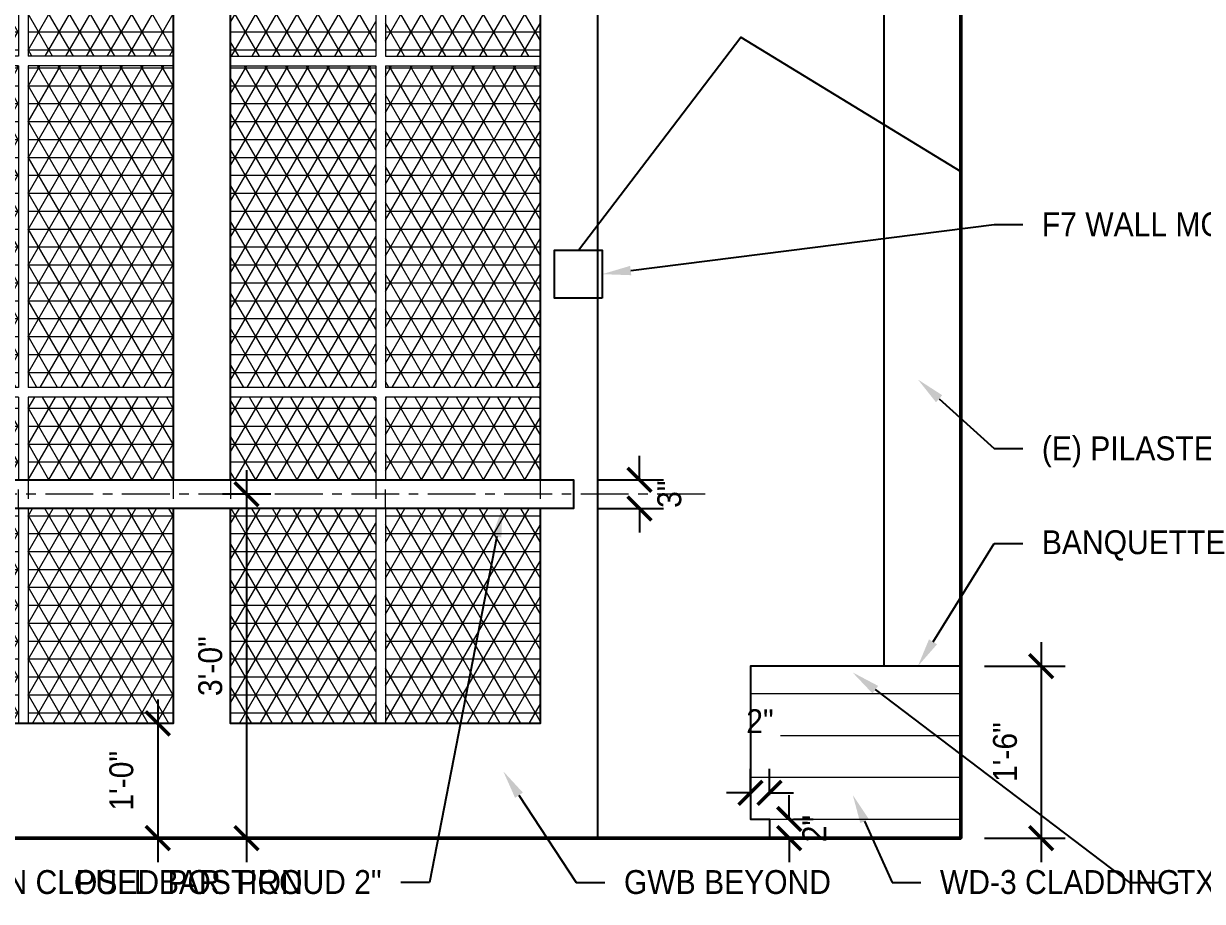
# Model space of a CAD drawing. Header units: inches. Extents: x -3027 to 6920, y -6604 to 320.
# Drawn here: x 902.5 to 1025.8, y -5406.6 to -5314.7 of the extents above; entities that cross this region are included whole.
import ezdxf
from ezdxf import colors
from ezdxf.entities.mleader import LeaderData, LeaderLine
from ezdxf.math import Vec2, Vec3

# ---------------------------------------------------------------- set-up
doc = ezdxf.new("R2010")
doc.units = ezdxf.units.IN
doc.header["$LTSCALE"] = 4
doc.header["$MEASUREMENT"] = 0
doc.header["$PDMODE"] = 35
doc.header["$PDSIZE"] = -5
doc.linetypes.add('CENTER', pattern=[2, 1.25, -0.25, 0.25, -0.25])
doc.linetypes.add('DASHED', pattern=[0.75, 0.5, -0.25])
doc.layers.get('0').update_dxf_attribs({"linetype": 'CONTINUOUS'})
doc.layers.get('Defpoints').update_dxf_attribs({"linetype": 'CONTINUOUS'})
for name, color, linetype, lineweight in [('A-ELEV-2', 5, 'CONTINUOUS', 25), ('A-ELEV-BYND', 9, 'DASHED', 9), ('A-ELEV-CUT', 3, 'CONTINUOUS', 50), ('A-ELEV-HTCH', 40, 'CONTINUOUS', 9), ('A-NOTE-CL', 8, 'CENTER', 15), ('A-NOTE-DIM', 8, 'CONTINUOUS', 15), ('A-NOTE-REF', 8, 'CONTINUOUS', 15), ('A-SHBD-NOTE', 8, 'CONTINUOUS', 15)]:
    doc.layers.add(name, color=color, linetype=linetype, lineweight=lineweight)
doc.styles.add('ANNOT-SM', font='swisse.ttf', dxfattribs={"width": 0.9, "height": 0.078125})
doc.dimstyles.new('DIM-ANNOT', dxfattribs={"dimtxt": 0.078125, "dimasz": 0.078125, "dimexe": 0.078125, "dimexo": 0.078125, "dimgap": 0.078125, "dimtad": 1, "dimzin": 11, "dimdsep": 46, "dimlunit": 4, "dimtxsty": 'ANNOT-SM', "dimblk1": 'ARCHTICK', "dimblk2": 'ARCHTICK', "dimsah": 1, "dimcen": 0, "dimdle": 0.078125, "dimclrd": 8, "dimclre": 8, "dimclrt": 8, "dimadec": 0, "dimazin": 0, "dimtfac": 4, "dimtofl": 0, "dimtmove": 2, "dimatfit": 3, "dimfxl": 1, "dimfrac": 2, "dimtzin": 0, "dimarcsym": 0})

# ---------------------------------------------------------------- blocks, each defined once
blk = doc.blocks.new('_ARCHTICK')
at = {"color": 0, "linetype": 'ByBlock', "const_width": 0.15}
blk.add_lwpolyline([(-0.5, -0.5), (0.5, 0.5)], dxfattribs=at)
blk = doc.blocks.new('*D225')
at = {"layer": 'A-NOTE-DIM', "color": 8, "lineweight": -2, "transparency": 16777216}
for p, q in [((1008.92, -5379.5), (1008.92, -5402.5)), ((1003, -5382), (1011.42, -5382)), ((1003, -5400), (1011.42, -5400))]:
    blk.add_line(p, q, dxfattribs=at)
at = {"layer": 'Defpoints', "color": 0, "transparency": 16777216}
for p in [(1000.5, -5382), (1000.5, -5400), (1008.92, -5400)]:
    blk.add_point(p, dxfattribs=at)
at = {"layer": 'A-NOTE-DIM', "color": 8, "lineweight": -2, "transparency": 16777216, "xscale": 2.5, "yscale": 2.5, "zscale": 2.5}
for p, rotation in [((1008.92, -5382), 90), ((1008.92, -5400), 270)]:
    blk.add_blockref('_ARCHTICK', p, dxfattribs=dict(at, rotation=rotation))
at = {"layer": 'A-NOTE-DIM', "color": 8, "transparency": 16777216, "insert": (1005.14, -5391), "char_height": 2.5, "attachment_point": 5, "rotation": 90, "style": 'ANNOT-SM'}
blk.add_mtext('1\'-6" ', dxfattribs=at)
blk = doc.blocks.new('*D226')
at = {"layer": 'A-NOTE-DIM', "color": 8, "lineweight": -2, "transparency": 16777216}
for p, q in [((982.56, -5398), (982.56, -5395.5)), ((983, -5398), (985.06, -5398)), ((982.56, -5400), (982.56, -5402.5)), ((983, -5400), (985.06, -5400))]:
    blk.add_line(p, q, dxfattribs=at)
at = {"layer": 'Defpoints', "color": 0, "transparency": 16777216}
for p in [(980.5, -5398), (980.5, -5400), (982.56, -5400)]:
    blk.add_point(p, dxfattribs=at)
at = {"layer": 'A-NOTE-DIM', "color": 8, "lineweight": -2, "transparency": 16777216, "xscale": 2.5, "yscale": 2.5, "zscale": 2.5}
for p, rotation in [((982.56, -5398), 270), ((982.56, -5400), 90)]:
    blk.add_blockref('_ARCHTICK', p, dxfattribs=dict(at, rotation=rotation))
at = {"layer": 'A-NOTE-DIM', "color": 8, "transparency": 16777216, "insert": (985.18, -5399), "char_height": 2.5, "attachment_point": 5, "rotation": 90, "style": 'ANNOT-SM'}
blk.add_mtext('2" ', dxfattribs=at)
blk = doc.blocks.new('*D227')
at = {"layer": 'A-NOTE-DIM', "color": 8, "lineweight": -2, "transparency": 16777216}
for p, q in [((978.5, -5395.5), (978.5, -5392.76)), ((980.5, -5395.5), (980.5, -5392.76)), ((978.5, -5395.26), (976, -5395.26)), ((980.5, -5395.26), (983, -5395.26))]:
    blk.add_line(p, q, dxfattribs=at)
at = {"layer": 'Defpoints', "color": 0, "transparency": 16777216}
for p in [(978.5, -5395.26), (978.5, -5398), (980.5, -5398)]:
    blk.add_point(p, dxfattribs=at)
at = {"layer": 'A-NOTE-DIM', "color": 8, "lineweight": -2, "transparency": 16777216, "xscale": 2.5, "yscale": 2.5, "zscale": 2.5}
blk.add_blockref('_ARCHTICK', (978.5, -5395.26), dxfattribs=at)
at = {"layer": 'A-NOTE-DIM', "color": 8, "lineweight": -2, "transparency": 16777216, "xscale": 2.5, "yscale": 2.5, "zscale": 2.5, "rotation": 180}
blk.add_blockref('_ARCHTICK', (980.5, -5395.26), dxfattribs=at)
at = {"layer": 'A-NOTE-DIM', "color": 8, "transparency": 16777216, "insert": (979.5, -5387.76), "char_height": 2.5, "attachment_point": 5, "style": 'ANNOT-SM'}
blk.add_mtext('2" ', dxfattribs=at)
blk = doc.blocks.new('single industrial slider')
at = {"layer": 'A-ELEV-HTCH'}
h = blk.add_hatch(dxfattribs=at)
h.set_pattern_fill('NET3', color=256, scale=15)
h.set_pattern_definition([(0, (-222.8777, 5400), (0, 1.875), []), (60, (-222.8777, 5400), (-1.6237976, 0.9375), []), (120, (-222.8777, 5400), (-1.6237976, -0.9375), [])])
h.paths.add_polyline_path([(19.19, 81.83), (35.38, 81.83), (35.38, 116), (19.19, 116)])
h.paths.add_polyline_path([(18.19, 116), (3, 116), (3, 81.83), (18.19, 81.83)])
h.paths.add_polyline_path([(-18.19, 81.83), (-3, 81.83), (-3, 116), (-18.19, 116)])
h.paths.add_polyline_path([(-35.38, 81.83), (-19.19, 81.83), (-19.19, 116), (-35.38, 116)])
h.paths.add_polyline_path([(-19.19, 80.83), (-35.38, 80.83), (-35.38, 47.17), (-19.19, 47.17)])
h.paths.add_polyline_path([(-18.19, 47.17), (-3, 47.17), (-3, 80.83), (-18.19, 80.83)])
h.paths.add_polyline_path([(3, 47.17), (18.19, 47.17), (18.19, 80.83), (3, 80.83)])
h.paths.add_polyline_path([(35.38, 80.83), (19.19, 80.83), (19.19, 47.17), (35.38, 47.17)])
h.paths.add_polyline_path([(19.19, 46.17), (19.19, 37.5), (35.38, 37.5), (35.38, 46.17)])
h.paths.add_polyline_path([(18.19, 37.5), (18.19, 46.17), (3, 46.17), (3, 37.5)])
h.paths.add_polyline_path([(3, 34.5), (3, 12), (18.19, 12), (18.19, 34.5)])
h.paths.add_polyline_path([(19.19, 34.5), (19.19, 12), (35.38, 12), (35.38, 34.5)])
h.paths.add_polyline_path([(-3, 34.5), (-18.19, 34.5), (-18.19, 12), (-3, 12)])
h.paths.add_polyline_path([(-18.19, 46.17), (-18.19, 37.5), (-3, 37.5), (-3, 46.17)])
h.paths.add_polyline_path([(-19.19, 37.5), (-19.19, 46.17), (-35.38, 46.17), (-35.38, 37.5)])
h.paths.add_polyline_path([(-19.19, 34.5), (-35.38, 34.5), (-35.38, 12), (-19.19, 12)])
at = {"layer": 'A-ELEV-2'}
for points in [[(41.38, 0), (-41.38, 0), (-41.38, 122), (41.38, 122)], [(-36.88, 64.4), (-36.88, 37.5), (38.88, 37.5), (38.88, 34.5), (-39.88, 34.5), (-39.88, 64.4)]]:
    blk.add_lwpolyline(points, close=True, dxfattribs=at)
for points in [[(-35.38, 37.5), (-35.38, 116), (-3, 116)], [(-3, 116), (-3, 37.5)], [(3, 116), (35.38, 116), (35.38, 37.5)], [(3, 37.5), (3, 116)], [(-3, 34.5), (-3, 12), (-35.38, 12), (-35.38, 34.5)], [(35.38, 34.5), (35.38, 12), (3, 12), (3, 34.5)]]:
    blk.add_lwpolyline(points, dxfattribs=at)
at = {"layer": 'A-ELEV-BYND'}
for p, q in [((-35.38, 37.5), (-35.38, 34.5)), ((-19.19, 34.5), (-19.19, 37.5)), ((-18.19, 37.5), (-18.19, 34.5)), ((-3, 37.5), (-3, 34.5)), ((3, 37.5), (3, 34.5)), ((18.19, 37.5), (18.19, 34.5)), ((19.19, 34.5), (19.19, 37.5)), ((35.38, 37.5), (35.38, 34.5))]:
    blk.add_line(p, q, dxfattribs=at)
for centre in [(-38.38, 124), (0, 124), (38.38, 124)]:
    blk.add_circle(centre, 1, dxfattribs=at)
at = {"layer": 'A-SHBD-NOTE'}
for p, q in [((-19.19, 116), (-19.19, 81.83)), ((-18.19, 116), (-18.19, 81.83)), ((18.19, 116), (18.19, 81.83)), ((19.19, 116), (19.19, 81.83)), ((-19.19, 81.83), (-35.38, 81.83)), ((-3, 81.83), (-18.19, 81.83)), ((3, 81.83), (18.19, 81.83)), ((19.19, 81.83), (35.38, 81.83)), ((-19.19, 80.83), (-35.38, 80.83)), ((-19.19, 80.83), (-19.19, 47.17)), ((-18.19, 80.83), (-18.19, 47.17)), ((-3, 80.83), (-18.19, 80.83)), ((3, 80.83), (18.19, 80.83)), ((18.19, 80.83), (18.19, 47.17)), ((19.19, 80.83), (19.19, 47.17)), ((19.19, 80.83), (35.38, 80.83)), ((-19.19, 47.17), (-35.38, 47.17)), ((-3, 47.17), (-18.19, 47.17)), ((18.19, 47.17), (3, 47.17)), ((35.38, 47.17), (19.19, 47.17)), ((-19.19, 46.17), (-35.38, 46.17)), ((-19.19, 46.17), (-19.19, 37.5)), ((-18.19, 46.17), (-18.19, 37.5)), ((-3, 46.17), (-18.19, 46.17)), ((18.19, 46.17), (3, 46.17)), ((18.19, 46.17), (18.19, 37.5)), ((19.19, 46.17), (19.19, 37.5)), ((35.38, 46.17), (19.19, 46.17)), ((-19.19, 34.5), (-19.19, 12)), ((-18.19, 34.5), (-18.19, 12)), ((18.19, 34.5), (18.19, 12)), ((19.19, 34.5), (19.19, 12))]:
    blk.add_line(p, q, dxfattribs=at)
for points in [[(-36.88, 126), (-36.88, 108), (-39.88, 108), (-39.88, 126)], [(1.5, 126), (1.5, 108), (-1.5, 108), (-1.5, 126)], [(36.88, 126), (36.88, 108), (39.88, 108), (39.88, 126)]]:
    blk.add_lwpolyline(points, close=True, dxfattribs=at)
blk = doc.blocks.new('*D232')
at = {"layer": 'A-NOTE-DIM', "color": 8, "lineweight": -2, "transparency": 16777216}
for p, q in [((916.5, -5385.5), (916.5, -5402.5)), ((915.63, -5388), (914, -5388)), ((915.63, -5400), (914, -5400))]:
    blk.add_line(p, q, dxfattribs=at)
at = {"layer": 'Defpoints', "color": 0, "transparency": 16777216}
for p in [(918.13, -5388), (916.5, -5400), (918.13, -5400)]:
    blk.add_point(p, dxfattribs=at)
at = {"layer": 'A-NOTE-DIM', "color": 8, "lineweight": -2, "transparency": 16777216, "xscale": 2.5, "yscale": 2.5, "zscale": 2.5}
for p, rotation in [((916.5, -5388), 90), ((916.5, -5400), 270)]:
    blk.add_blockref('_ARCHTICK', p, dxfattribs=dict(at, rotation=rotation))
at = {"layer": 'A-NOTE-DIM', "color": 8, "transparency": 16777216, "insert": (912.71, -5394), "char_height": 2.5, "attachment_point": 5, "rotation": 90, "style": 'ANNOT-SM'}
blk.add_mtext('1\'-0" ', dxfattribs=at)
blk = doc.blocks.new('*D237')
at = {"layer": 'A-NOTE-DIM', "color": 8, "lineweight": -2, "transparency": 16777216}
for p, q in [((925.79, -5361.5), (925.79, -5402.5)), ((928.35, -5364), (923.29, -5364)), ((928.35, -5400), (923.29, -5400))]:
    blk.add_line(p, q, dxfattribs=at)
at = {"layer": 'Defpoints', "color": 0, "transparency": 16777216}
for p in [(930.85, -5364), (925.79, -5400), (930.85, -5400)]:
    blk.add_point(p, dxfattribs=at)
at = {"layer": 'A-NOTE-DIM', "color": 8, "lineweight": -2, "transparency": 16777216, "xscale": 2.5, "yscale": 2.5, "zscale": 2.5}
for p, rotation in [((925.79, -5364), 90), ((925.79, -5400), 270)]:
    blk.add_blockref('_ARCHTICK', p, dxfattribs=dict(at, rotation=rotation))
at = {"layer": 'A-NOTE-DIM', "color": 8, "transparency": 16777216, "insert": (922.01, -5382), "char_height": 2.5, "attachment_point": 5, "rotation": 90, "style": 'ANNOT-SM'}
blk.add_mtext('3\'-0" ', dxfattribs=at)
blk = doc.blocks.new('*D242')
at = {"layer": 'A-NOTE-DIM', "color": 8, "lineweight": -2, "transparency": 16777216}
for p, q in [((966.89, -5362.5), (966.89, -5360)), ((962.5, -5362.5), (969.39, -5362.5)), ((962.5, -5365.5), (969.39, -5365.5)), ((966.89, -5365.5), (966.89, -5368))]:
    blk.add_line(p, q, dxfattribs=at)
at = {"layer": 'Defpoints', "color": 0, "transparency": 16777216}
for p in [(960, -5362.5), (966.89, -5362.5), (960, -5365.5)]:
    blk.add_point(p, dxfattribs=at)
at = {"layer": 'A-NOTE-DIM', "color": 8, "lineweight": -2, "transparency": 16777216, "xscale": 2.5, "yscale": 2.5, "zscale": 2.5}
for p, rotation in [((966.89, -5362.5), 270), ((966.89, -5365.5), 90)]:
    blk.add_blockref('_ARCHTICK', p, dxfattribs=dict(at, rotation=rotation))
at = {"layer": 'A-NOTE-DIM', "color": 8, "transparency": 16777216, "insert": (970.03, -5364), "char_height": 2.5, "attachment_point": 5, "rotation": 90, "style": 'ANNOT-SM'}
blk.add_mtext('3" ', dxfattribs=at)

msp = doc.modelspace()

# ---------------------------------------------------------------- hatches: boundary and pattern name
at = {"layer": 'A-ELEV-HTCH'}
h = msp.add_hatch(dxfattribs=at)
h.set_pattern_fill('ANSI31', color=256, scale=35, angle=315)
h.set_pattern_definition([(0, (1895.791, -5398), (1e-15, 4.375), [])])
h.paths.add_polyline_path([(1000.5002, -5382), (978.5002, -5382), (978.5002, -5398), (980.5002, -5398), (980.5002, -5400), (1000.5002, -5400)])
h.paths.add_polyline_path([(978.5002, -5385.08203), (978.5002, -5390.45475), (981.63129, -5390.45475), (981.63129, -5385.08203)])

# ---------------------------------------------------------------- linework, layer by layer
at = {"layer": 'A-ELEV-2'}
msp.add_line((992.5002, -5382), (992.5002, -5256), dxfattribs=at)
for points in [[(960.5002, -5338.47121), (977.48019, -5316.15354), (1000.5002, -5330.21605)], [(1000.5002, -5382), (978.5002, -5382), (978.5002, -5398), (980.5002, -5398), (980.5002, -5400), (1000.5002, -5400), (1000.5002, -5382)]]:
    msp.add_lwpolyline(points, dxfattribs=at)
msp.add_lwpolyline([(963.0002, -5343.47121), (958.0002, -5343.47121), (958.0002, -5338.47121), (963.0002, -5338.47121)], close=True, dxfattribs=at)
at = {"layer": 'A-ELEV-CUT'}
msp.add_lwpolyline([(783.89222, -5256), (1000.5002, -5256), (1000.5002, -5400), (783.89222, -5400)], dxfattribs=at)
at = {"layer": 'A-NOTE-CL'}
msp.add_line((973.75536, -5364), (870.91811, -5364), dxfattribs=at)

# ---------------------------------------------------------------- block references
msp.add_blockref('single industrial slider', (921.1252, -5400))

# ---------------------------------------------------------------- dimensions: what is measured, and where the dimension line sits
at = {"layer": 'A-NOTE-DIM'}
for base, p1, p2, picture, middle in [((966.88767, -5362.5), (960.0002, -5365.5), (960.0002, -5362.5), '*D242', (970.02612, -5364)), ((982.56025, -5400), (980.5002, -5398), (980.5002, -5400), '*D226', (985.18121, -5399))]:
    dim = msp.add_linear_dim(base=base, p1=p1, p2=p2, angle=90, dimstyle='DIM-ANNOT', override={"dimpost": ' '}, dxfattribs=at)
    dim.commit()
    dim.dimension.update_dxf_attribs({"geometry": picture, "text_midpoint": middle, "dimtype": 160})
for base, p1, p2, angle, picture, middle in [((925.79297, -5400), (930.85118, -5364), (930.85118, -5400), 90, '*D237', (922.01001, -5382)), ((1008.92073, -5400), (1000.5002, -5382), (1000.5002, -5400), 90, '*D225', (1005.13608, -5391)), ((916.49716, -5400), (918.1252, -5388), (918.1252, -5400), 90, '*D232', (912.7142, -5394)), ((978.5002, -5395.26332), (980.5002, -5398), (978.5002, -5398), 180, '*D227', (979.5002, -5387.76332))]:
    dim = msp.add_linear_dim(base=base, p1=p1, p2=p2, angle=angle, dimstyle='DIM-ANNOT', override={"dimpost": ' '}, dxfattribs=at)
    dim.commit()
    dim.dimension.update_dxf_attribs({"geometry": picture, "text_midpoint": middle})

# ---------------------------------------------------------------- leaders
at = {"layer": 'A-NOTE-REF'}
ml = msp.add_multileader_mtext('Standard', dxfattribs=at)
ml.set_content('F7 WALL MOUNTED ARM FIXTURE', color=256, style='ANNOT-SM')
ml.set_leader_properties()
ml.build(insert=Vec2(0, 0))
ml.multileader.update_dxf_attribs({"dogleg_length": 0.09375, "arrow_head_size": 3, "scale": 32})
ctx = ml.context
ctx.base_point, ctx.scale, ctx.char_height, ctx.arrow_head_size, ctx.plane_origin = Vec3(1006.98633, -5335.7799), 32, 2.5, 3, Vec3(996.64711, -5322.22053)
notes = []
notes.append((ctx, [(0, (1, 1, 0), (1003.98633, -5335.7799), (1, 0), 3, [(0, [(963.0002, -5340.97121)], 0, [])])]))
ctx.mtext.insert, ctx.mtext.width, ctx.mtext.flow_direction = Vec3(1008.98633, -5334.49694), 9.614297, 5
ml = msp.add_multileader_mtext('Standard', dxfattribs=at)
ml.set_content('(E) PILASTER', color=256, style='ANNOT-SM')
ml.set_leader_properties()
ml.build(insert=Vec2(0, 0))
ml.multileader.update_dxf_attribs({"dogleg_length": 0.09375, "arrow_head_size": 3, "scale": 32})
ctx = ml.context
ctx.base_point, ctx.scale, ctx.char_height, ctx.arrow_head_size, ctx.plane_origin = Vec3(1006.98633, -5359.23565), 32, 2.5, 3, Vec3(996.64711, -5337.96049)
notes.append((ctx, [(0, (1, 1, 0), (1003.98633, -5359.23565), (1, 0), 3, [(0, [(996.01737, -5351.99283)], 0, [])])]))
ctx.mtext.insert, ctx.mtext.width, ctx.mtext.flow_direction = Vec3(1008.98633, -5357.95269), 9.614297, 5
ml = msp.add_multileader_mtext('Standard', dxfattribs=at)
ml.set_content('PULL BAR  PROUD 2"', color=256, style='ANNOT-SM')
ml.set_leader_properties()
ml.build(insert=Vec2(0, 0))
ml.multileader.update_dxf_attribs({"dogleg_length": 0.09375, "arrow_head_size": 3, "scale": 32})
ctx = ml.context
ctx.base_point, ctx.scale, ctx.char_height, ctx.arrow_head_size, ctx.plane_origin = Vec3(921.29804, -5404.62571), 32, 2.5, 3, Vec3(948.19477, -5383.76367)
ctx.text_align_type = 2
notes.append((ctx, [(0, (1, 1, 0), (944.91822, -5404.62571), (-1, 0), 3, [(0, [(952.54281, -5365.5)], 0, [])])]))
ctx.mtext.insert, ctx.mtext.width, ctx.mtext.alignment, ctx.mtext.flow_direction = Vec3(939.91822, -5403.34275), 26.2522409, 3, 5
ml = msp.add_multileader_mtext('Standard', dxfattribs=at)
ml.set_content('BANQUETTE', color=256, style='ANNOT-SM')
ml.set_leader_properties()
ml.build(insert=Vec2(0, 0))
ml.multileader.update_dxf_attribs({"dogleg_length": 0.09375, "arrow_head_size": 3, "scale": 32})
ctx = ml.context
ctx.base_point, ctx.scale, ctx.char_height, ctx.arrow_head_size, ctx.plane_origin = Vec3(1006.98633, -5369.16128), 32, 2.5, 3, Vec3(996.64711, -5344.38815)
notes.append((ctx, [(0, (1, 1, 0), (1003.98633, -5369.16128), (1, 0), 3, [(0, [(996.01737, -5382)], 0, [])])]))
ctx.mtext.insert, ctx.mtext.width, ctx.mtext.flow_direction = Vec3(1008.98633, -5367.77774), 9.614297, 5
ml = msp.add_multileader_mtext('Standard', dxfattribs=at)
ml.set_content('TXT-1 SEAT', color=256, style='ANNOT-SM')
ml.set_leader_properties()
ml.build(insert=Vec2(0, 0))
ml.multileader.update_dxf_attribs({"dogleg_length": 0.09375, "arrow_head_size": 3, "scale": 32})
ctx = ml.context
ctx.base_point, ctx.scale, ctx.char_height, ctx.arrow_head_size, ctx.plane_origin = Vec3(1021.13616, -5404.62571), 32, 2.5, 3, Vec3(1010.79693, -5383.76367)
notes.append((ctx, [(0, (1, 1, 0), (1018.13616, -5404.62571), (1, 0), 3, [(0, [(989.175, -5382.64518)], 0, [])])]))
ctx.mtext.insert, ctx.mtext.width, ctx.mtext.flow_direction = Vec3(1023.13616, -5403.34275), 9.614297, 5
ml = msp.add_multileader_mtext('Standard', dxfattribs=at)
ml.set_content('DOOR IN CLOSED POSTION', color=256, style='ANNOT-SM')
ml.set_leader_properties()
ml.build(insert=Vec2(0, 0))
ml.multileader.update_dxf_attribs({"dogleg_length": 0.09375, "arrow_head_size": 3, "scale": 32})
ctx = ml.context
ctx.base_point, ctx.scale, ctx.char_height, ctx.arrow_head_size, ctx.plane_origin = Vec3(887.40276, -5404.62571), 32, 2.5, 3, Vec3(881.1262, -5383.76367)
notes.append((ctx, [(0, (1, 1, 0), (884.40276, -5404.62571), (1, 0), 3, [(0, [(881.7502, -5392.46193)], 0, [])])]))
ctx.mtext.insert, ctx.mtext.width, ctx.mtext.flow_direction = Vec3(889.40276, -5403.34275), 29.4024827, 5
ml = msp.add_multileader_mtext('Standard', dxfattribs=at)
ml.set_content('GWB BEYOND', color=256, style='ANNOT-SM')
ml.set_leader_properties()
ml.build(insert=Vec2(0, 0))
ml.multileader.update_dxf_attribs({"dogleg_length": 0.09375, "arrow_head_size": 3, "scale": 32})
ctx = ml.context
ctx.base_point, ctx.scale, ctx.char_height, ctx.arrow_head_size, ctx.plane_origin = Vec3(963.27058, -5404.62571), 32, 2.5, 3, Vec3(956.99402, -5383.76367)
notes.append((ctx, [(0, (1, 1, 0), (960.27058, -5404.62571), (1, 0), 3, [(0, [(952.64598, -5393.00089)], 0, [])])]))
ctx.mtext.insert, ctx.mtext.width, ctx.mtext.flow_direction = Vec3(965.27058, -5403.34275), 11.1636351, 5
ml = msp.add_multileader_mtext('Standard', dxfattribs=at)
ml.set_content('WD-3 CLADDING ', color=256, style='ANNOT-SM')
ml.set_leader_properties()
ml.build(insert=Vec2(0, 0))
ml.multileader.update_dxf_attribs({"dogleg_length": 0.09375, "arrow_head_size": 3, "scale": 32})
ctx = ml.context
ctx.base_point, ctx.scale, ctx.char_height, ctx.arrow_head_size, ctx.plane_origin = Vec3(996.32233, -5404.62571), 32, 2.5, 3, Vec3(985.9831, -5383.76367)
notes.append((ctx, [(0, (1, 1, 0), (993.32233, -5404.62571), (1, 0), 3, [(0, [(989.2092, -5395.48197)], 0, [])])]))
ctx.mtext.insert, ctx.mtext.width, ctx.mtext.flow_direction = Vec3(998.32233, -5403.34275), 9.614297, 5
for ctx, leaders in notes:
    for number, flags, end, landing, length, lines in leaders:
        leader = LeaderData()
        leader.index, (leader.has_last_leader_line, leader.has_dogleg_vector, leader.attachment_direction) = number, flags
        leader.last_leader_point, leader.dogleg_vector, leader.dogleg_length = Vec3(end), Vec3(landing), length
        for number, points, colour, breaks in lines:
            line = LeaderLine()
            line.index, line.vertices, line.color, line.breaks = number, Vec3.list(points), colors.encode_raw_color(colour), breaks
            leader.lines.append(line)
        ctx.leaders.append(leader)

doc.saveas('drawing.dxf')
